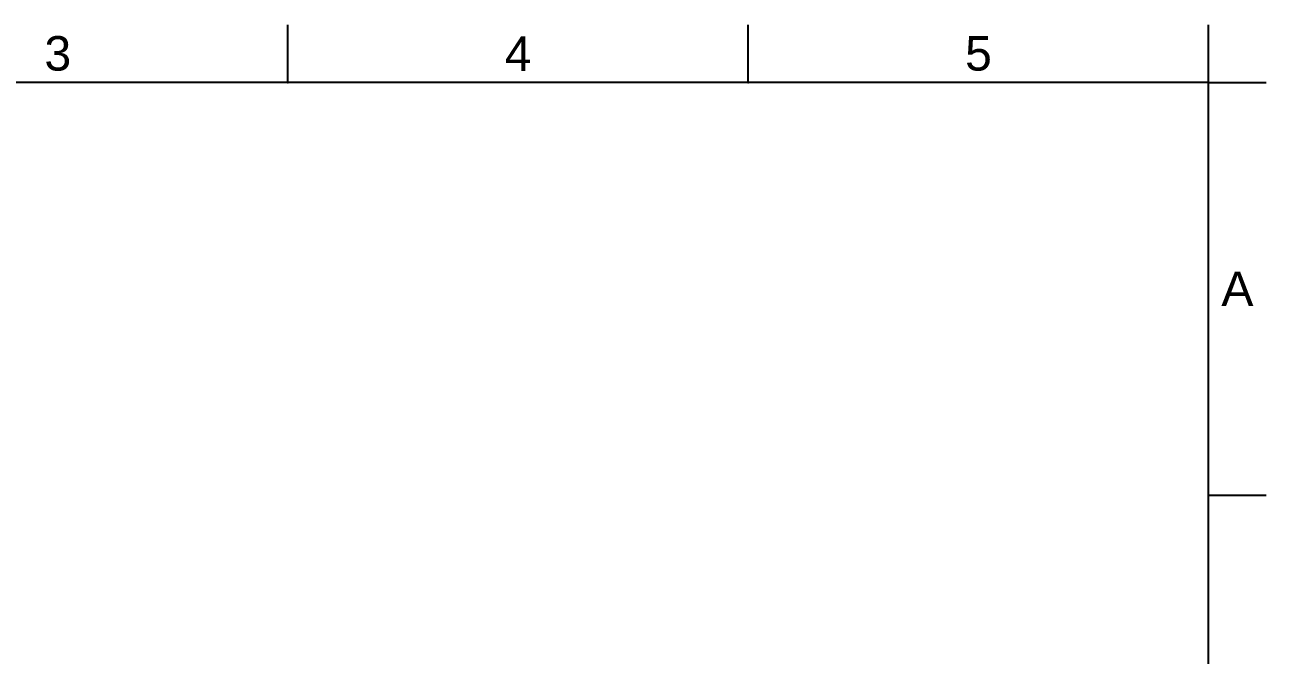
# Model space of a CAD drawing. Header units: millimetres. Extents: x 3631 to 3841, y 294 to 591.
# Drawn here: x 3732.7 to 3840.6, y 535.7 to 590.5 of the extents above; entities that cross this region are included whole.
import ezdxf

# ---------------------------------------------------------------- set-up
doc = ezdxf.new("R2010")
doc.units = ezdxf.units.MM
doc.header["$LTSCALE"] = 0.1
doc.layers.add('FORM', color=7, linetype='Continuous')
doc.styles.get("Standard").update_dxf_attribs({"font": 'arial.ttf'})

msp = doc.modelspace()

# ---------------------------------------------------------------- linework, layer by layer
at = {"layer": 'FORM'}
for p, q in [((3755.5929, 585.5136), (3755.5929, 590.5136)), ((3795.5929, 585.5136), (3795.5929, 590.5136)), ((3835.5929, 585.5136), (3835.5929, 590.5136)), ((3835.5929, 585.5136), (3635.5929, 585.5136)), ((3835.5929, 298.5136), (3835.5929, 585.5136)), ((3835.5929, 585.5136), (3840.5929, 585.5136)), ((3835.5929, 549.6386), (3840.5929, 549.6386))]:
    msp.add_line(p, q, dxfattribs=at)
for p in [(3755.5929, 585.5136), (3795.5929, 585.5136)]:
    msp.add_point(p, dxfattribs=at)

# ---------------------------------------------------------------- texts
at = {"layer": 'FORM', "char_height": 3, "attachment_point": 5}
for s, width, insert in [('3', 40, (3735.5929, 588.0136)), ('4', 40, (3775.5929, 588.0136)), ('5', 40, (3815.5929, 588.0136)), ('A', 5, (3838.0929, 567.5761))]:
    msp.add_mtext_dynamic_manual_height_columns(s, width=width, gutter_width=12.5, heights=[0], dxfattribs=dict(at, insert=insert))

doc.saveas('drawing.dxf')
